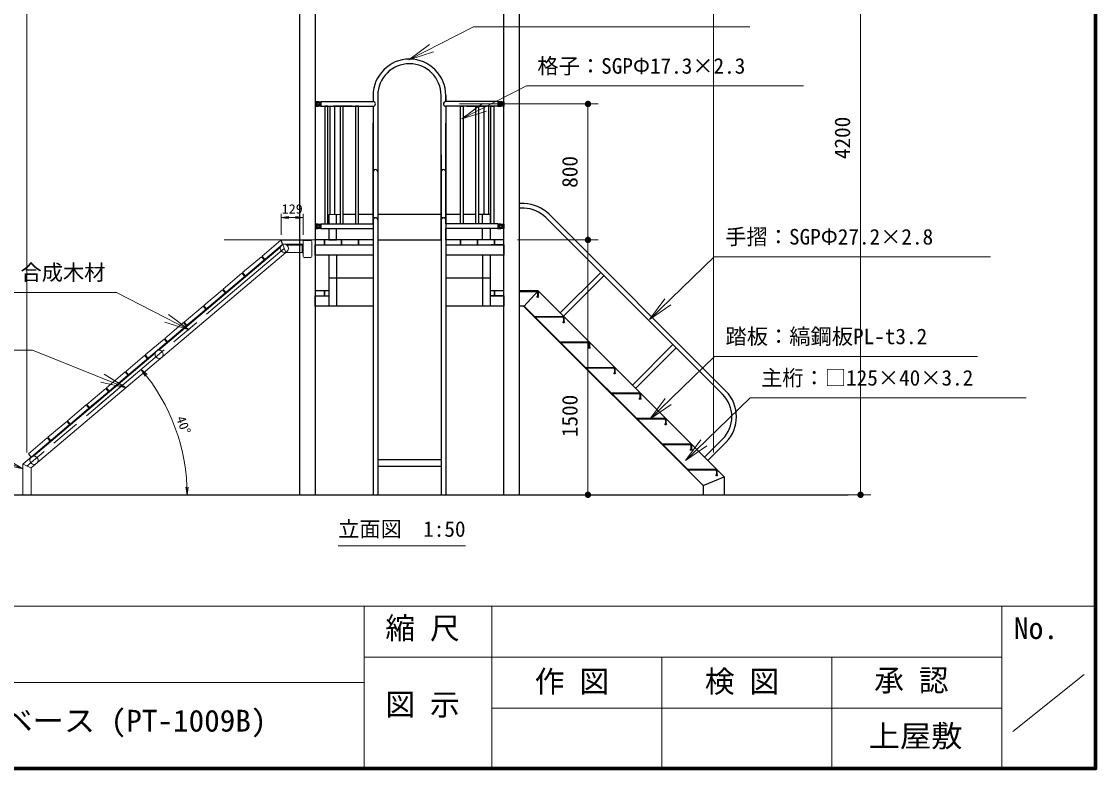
# Model space of a CAD drawing. Units: millimetres at full size, sheet at 1:50, with parts at other scales. Extents: x 750 to 20250, y 750 to 14100.
# Drawn here: x 13932 to 20250, y 750 to 5146 of the extents above; entities that cross this region are included whole.
import ezdxf
from ezdxf.enums import TextEntityAlignment as Align

# ---------------------------------------------------------------- set-up
doc = ezdxf.new("R2010")
doc.units = ezdxf.units.MM
doc.header["$LTSCALE"] = 50
doc.linetypes.add('CHAIN', pattern=[18.5, 12, -1.5, 3.5, -1.5])
doc.layers.add('D-BGD-TXT', color=7, linetype='Continuous')
for name, color, linetype, lineweight in [('D-BMK', 2, 'CHAIN', 13), ('D-STR', 1, 'Continuous', 13), ('D-STR-DIM', 7, 'Continuous', 13), ('D-STR-DIM\u3000寸法線、寸法値', 7, 'Continuous', 13), ('D-STR-HTXT\u3000旗上げ', 7, 'Continuous', 13), ('D-STR-TXT\u3000文字列', 7, 'Continuous', 13), ('D-STR\u3000構造物外形線', 1, 'Continuous', 25), ('D-TTL', 7, 'Continuous', 70), ('D-TTL-FRAM', 7, 'Continuous', 13), ('D-TTL-TXT', 7, 'Continuous', 13)]:
    doc.layers.add(name, color=color, linetype=linetype, lineweight=lineweight)
doc.styles.add('ＭＳ ゴシック', font='')
doc.styles.get('ＭＳ ゴシック').set_extended_font_data('MS Gothic')

# ---------------------------------------------------------------- blocks, each defined once
blk = doc.blocks.new('filled_dot')
at = {"color": 0, "linetype": 'Continuous', "lineweight": -2, "const_width": 1.25}
blk.add_lwpolyline([(-0.625, 0, 1), (0.625, 0, 1)], format="xyb", close=True, dxfattribs=at)
blk = doc.blocks.new('open_arrow')
at = {"color": 0, "linetype": 'Continuous', "lineweight": -2}
blk.add_lwpolyline([(7.5, 1.25), (0, 0), (7.5, -1.25)], dxfattribs=at)

msp = doc.modelspace()

# ---------------------------------------------------------------- linework, layer by layer
at = {"layer": 'D-BMK'}
for p, q in [((15708.98, 3860.65), (15124.23, 3860.65)), ((15478.28, 3810.65), (13964.45, 2529.95))]:
    msp.add_line(p, q, dxfattribs=at)
at = {"layer": 'D-STR'}
for p, q in [((15739.45, 4010.65), (15807.6, 4010.65)), ((15467.37, 3833.36), (15458.01, 3859.1)), ((15487.11, 3786.35), (15460.36, 3859.95)), ((15633.45, 3856.75), (15595.45, 3856.75)), ((15469.43, 3834.99), (13940.15, 2541.22)), ((15454.74, 3816.67), (14739.29, 3211.4)), ((15454.74, 3816.67), (15451.77, 3820.17)), ((15469.38, 3834.95), (15589.45, 3834.95)), ((15589.45, 3834.95), (15484.92, 3834.95)), ((15492.37, 3830.45), (15492.37, 3834.95)), ((15583.45, 3830.45), (15492.37, 3830.45)), ((15589.45, 3850.75), (15589.45, 3762.75)), ((15639.45, 3762.75), (15639.45, 3850.75)), ((15487.11, 3786.35), (13988.75, 2518.68)), ((15589.45, 3786.35), (15487.11, 3786.35)), ((15595.45, 3756.75), (15633.45, 3756.75)), ((14718.68, 3193.97), (14002.31, 2587.91)), ((14718.68, 3193.97), (14715.78, 3197.4)), ((14739.29, 3211.4), (14736.39, 3214.84)), ((14002.31, 2587.91), (13999.4, 2591.35)), ((13940.15, 2541.22), (13940.15, 2360.65)), ((13940.15, 2541.22), (13988.75, 2518.68)), ((13988.75, 2518.68), (13988.75, 2360.65))]:
    msp.add_line(p, q, dxfattribs=at)
for points in [[(15458.26, 3858.41), (15347.56, 3764.76), (15363.71, 3745.67), (15467.37, 3833.36)], [(15589.45, 3834.95), (15589.45, 3859.95), (15460.36, 3859.95)]]:
    msp.add_lwpolyline(points, dxfattribs=at)
for points in [[(15589.45, 3784.95), (15589.45, 3834.95), (15583.45, 3834.95), (15583.45, 3784.95)], [(15359.95, 3742.37), (15343.81, 3761.46), (15233.11, 3667.81), (15249.25, 3648.72)], [(15245.44, 3645.49), (15229.29, 3664.58), (15118.59, 3570.93), (15134.74, 3551.84)], [(15130.92, 3548.61), (15114.77, 3567.7), (15004.07, 3474.05), (15020.22, 3454.96)], [(15016.4, 3451.73), (15000.26, 3470.82), (14889.56, 3377.17), (14905.7, 3358.08)], [(14901.89, 3354.85), (14885.74, 3373.94), (14775.04, 3280.28), (14791.19, 3261.2)], [(14787.37, 3257.97), (14771.22, 3277.06), (14660.52, 3183.4), (14676.67, 3164.32)], [(14672.85, 3161.09), (14656.71, 3180.17), (14546.01, 3086.52), (14562.15, 3067.44)], [(14558.34, 3064.21), (14542.19, 3083.29), (14431.49, 2989.64), (14447.64, 2970.56)], [(14443.82, 2967.33), (14427.67, 2986.41), (14316.97, 2892.76), (14333.12, 2873.67)], [(14329.3, 2870.44), (14313.16, 2889.53), (14202.46, 2795.88), (14218.6, 2776.79)], [(14214.79, 2773.56), (14198.64, 2792.65), (14087.94, 2699), (14104.09, 2679.91)], [(14100.27, 2676.68), (14084.12, 2695.77), (13973.42, 2602.12), (13989.57, 2583.03)]]:
    msp.add_lwpolyline(points, close=True, dxfattribs=at)
for centre in [(15478.28, 3810.65), (14742.04, 3187.26), (14005.8, 2563.86)]:
    msp.add_circle(centre, 24.3, dxfattribs=at)
for centre, start, end in [((15595.45, 3850.75), 90, 180), ((15633.45, 3850.75), 0, 90), ((15595.45, 3762.75), 180, 270), ((15633.45, 3762.75), 270, 0)]:
    msp.add_arc(centre, 6, start, end, dxfattribs=at)
at = {"layer": 'D-STR-DIM'}
for p, q in [((15460.36, 3889.95), (15460.36, 4014.22)), ((15589.45, 3991.72), (15460.36, 3991.72)), ((15589.45, 3889.95), (15589.45, 4014.22)), ((14387.63, 2887.96), (14653.7, 3113.05)), ((14653.42, 2359.95), (14929.53, 2359.95))]:
    msp.add_line(p, q, dxfattribs=at)
msp.add_arc((13763.5, 2359.95), 1143.52, 0, 40.2312, dxfattribs=at)
at = {"layer": 'D-STR-DIM\u3000寸法線、寸法値'}
for p, q in [((18003.64, 2609.04), (18003.64, 7172.36)), ((13964.45, 2609.95), (13964.45, 6923.37)), ((18003.64, 2609.04), (18003.64, 6923.37)), ((18867.78, 6560.65), (18867.78, 2360.65)), ((16508.05, 4660.65), (17324.42, 4660.65)), ((17264.42, 3860.65), (17264.42, 4660.65)), ((16849.9, 3860.65), (17324.42, 3860.65)), ((16849.9, 3860.65), (17324.42, 3860.65)), ((17264.42, 2360.65), (17264.42, 3860.65)), ((16849.9, 2360.65), (17324.42, 2360.65)), ((18521.65, 2360.65), (18927.78, 2360.65))]:
    msp.add_line(p, q, dxfattribs=at)
at = {"layer": 'D-STR-HTXT\u3000旗上げ'}
for points in [[(16210.25, 4920.93), (16590.84, 5115), (16610.84, 5115), (18216.17, 5115), (17413.51, 5115)], [(16521.88, 4572.55), (16902.47, 4766.62), (16922.47, 4766.62), (18531.61, 4766.62), (17727.04, 4766.62)], [(17626.85, 3392.1), (18007.45, 3761.3), (18027.45, 3761.3), (19632.78, 3761.3), (18830.11, 3761.3)], [(14919.46, 3330.68), (14490.74, 3551.59), (14470.74, 3551.59), (13378.9, 3551.59), (13300.69, 3551.59)], [(14548.56, 2990.89), (13996.34, 3211.79), (13976.34, 3211.79), (12374.18, 3211.79), (13175.26, 3211.79)], [(17628.63, 2805.96), (18009.23, 3175.15), (18029.23, 3175.15), (19555.24, 3175.15), (18792.23, 3175.15)], [(17837.87, 2562.2), (18218.46, 2931.4), (18238.46, 2931.4), (19841.25, 2931.4), (19039.86, 2931.4)], [(13940.15, 2513.4), (13387.93, 2734.31), (13367.93, 2734.31), (11595.72, 2734.31), (12481.83, 2734.31)]]:
    msp.add_lwpolyline(points, dxfattribs=at)
at = {"layer": 'D-STR-TXT\u3000文字列'}
msp.add_line((15795.07, 2061.09), (16545.07, 2061.09), dxfattribs=at)
at = {"layer": 'D-STR\u3000構造物外形線'}
for p, q in [((15659, 5726.15), (15659, 2360.65)), ((16769.9, 2360.65), (16769.9, 5726.15)), ((16000.85, 4710.75), (16000.85, 4674.25)), ((16028.05, 4710.65), (16028.05, 3860.65)), ((16400.85, 3860.65), (16400.85, 4710.65)), ((16428.05, 4674.25), (16428.05, 4710.75)), ((16428.05, 4710.75), (16428.05, 4674.25)), ((15671.59, 4669.15), (15666.68, 4660.65)), ((15666.68, 4660.65), (15671.59, 4652.15)), ((15681.41, 4669.15), (15671.59, 4669.15)), ((15671.59, 4652.15), (15681.41, 4652.15)), ((15686.31, 4660.65), (15681.41, 4669.15)), ((15681.41, 4652.15), (15686.31, 4660.65)), ((15694, 4674.25), (16000.85, 4674.25)), ((15694, 4674.25), (15694, 4647.05)), ((15694, 4647.05), (16000.85, 4647.05)), ((15748.35, 4010.65), (15748.35, 4647.05)), ((15876.97, 4647.05), (15766.97, 4647.05)), ((15775.55, 4010.65), (15775.55, 4647.05)), ((16000.85, 4647.05), (16000.85, 3954.25)), ((16734.9, 4674.25), (16428.05, 4674.25)), ((16428.05, 4647.05), (16428.05, 3954.25)), ((16734.9, 4647.05), (16428.05, 4647.05)), ((16551.92, 4647.05), (16661.92, 4647.05)), ((16653.35, 4010.65), (16653.35, 4647.05)), ((16680.55, 4010.65), (16680.55, 4647.05)), ((16734.9, 4647.05), (16728.28, 4647.05)), ((16734.9, 4674.25), (16734.9, 4647.05)), ((16742.58, 4660.65), (16747.49, 4669.15)), ((16747.49, 4652.15), (16742.58, 4660.65)), ((16747.49, 4669.15), (16757.31, 4669.15)), ((16757.31, 4652.15), (16747.49, 4652.15)), ((16757.31, 4669.15), (16762.21, 4660.65)), ((16762.21, 4660.65), (16757.31, 4652.15)), ((16000.85, 3954.25), (16000.85, 4547.05)), ((16428.05, 3954.25), (16428.05, 4547.05)), ((16000.85, 4360.46), (16000.85, 2360.65)), ((16028.05, 4360.46), (16028.05, 2360.65)), ((16400.85, 4360.46), (16400.85, 2360.65)), ((16428.05, 4360.46), (16428.05, 2360.65)), ((16889, 4074.04), (16859, 4074.04)), ((16889, 4046.83), (16859, 4046.83)), ((15739.45, 4010.65), (15739.45, 3955.18)), ((15784.45, 3954.25), (15784.45, 4010.65)), ((15897.6, 4010.65), (15824.9, 4010.65)), ((16000.85, 4010.65), (15914.9, 4010.65)), ((16400.85, 4010.65), (16028.05, 4010.65)), ((16514, 4010.65), (16428.05, 4010.65)), ((16604, 4010.65), (16531.3, 4010.65)), ((16689.45, 4010.65), (16621.3, 4010.65)), ((16644.45, 3954.25), (16644.45, 4010.65)), ((16689.45, 4010.65), (16689.45, 3955.18)), ((17016.12, 3992.3), (18056.34, 2952.07)), ((17035.35, 4011.53), (18075.58, 2971.31)), ((15671.59, 3949.15), (15666.68, 3940.65)), ((15666.68, 3940.65), (15671.59, 3932.15)), ((15681.41, 3949.15), (15671.59, 3949.15)), ((15671.59, 3932.15), (15681.41, 3932.15)), ((15686.31, 3940.65), (15681.41, 3949.15)), ((15681.41, 3932.15), (15686.31, 3940.65)), ((15694, 3954.25), (16000.85, 3954.25)), ((15694, 3954.25), (15694, 3927.05)), ((15694, 3927.05), (16000.85, 3927.05)), ((16000.85, 3927.05), (16000.85, 3860.65)), ((16734.9, 3954.25), (16428.05, 3954.25)), ((16428.05, 3860.65), (16428.05, 3927.05)), ((16734.9, 3927.05), (16428.05, 3927.05)), ((16734.9, 3927.05), (16728.28, 3927.05)), ((16734.9, 3954.25), (16734.9, 3927.05)), ((16742.58, 3940.65), (16747.49, 3949.15)), ((16747.49, 3932.15), (16742.58, 3940.65)), ((16747.49, 3949.15), (16757.31, 3949.15)), ((16757.31, 3932.15), (16747.49, 3932.15)), ((16757.31, 3949.15), (16762.21, 3940.65)), ((16762.21, 3940.65), (16757.31, 3932.15)), ((16028.05, 3860.65), (16400.85, 3860.65)), ((16714.45, 3860.65), (16614.45, 3860.65)), ((16614.45, 3860.65), (16614.45, 3830.65)), ((16714.45, 3830.65), (16714.45, 3860.65)), ((15659, 3830.65), (15734.45, 3830.65)), ((16614.45, 3830.65), (16714.45, 3830.65)), ((16769.9, 3830.65), (16694.45, 3830.65)), ((15739.45, 3770.65), (15739.45, 3470.65)), ((15784.45, 3770.65), (15784.45, 3470.65)), ((16644.45, 3770.65), (16644.45, 3470.65)), ((16689.45, 3770.65), (16689.45, 3470.65)), ((17339.27, 3668.44), (17101.75, 3430.93)), ((16000.85, 3636.08), (15739.45, 3636.08)), ((16689.45, 3636.08), (16428.05, 3636.08)), ((17358.5, 3649.21), (17120.98, 3411.69)), ((16972.03, 3560.65), (16859, 3560.65)), ((16859, 3557.45), (16960.83, 3557.45)), ((16972.03, 3560.65), (16887.61, 3468.29)), ((16889, 3560.65), (16960.87, 3560.65)), ((16889, 3560.65), (16960.87, 3560.65)), ((16967.63, 3550.65), (16967.63, 3530.65)), ((16970.83, 3550.65), (16970.83, 3530.65)), ((16972.03, 3560.65), (18066.14, 2466.54)), ((15659, 3530.65), (15734.45, 3530.65)), ((16769.9, 3530.65), (16694.45, 3530.65)), ((16970.83, 3530.65), (16967.63, 3530.65)), ((16970.83, 3530.65), (16967.63, 3530.65)), ((16889.77, 3470.65), (16859, 3470.65)), ((16887.61, 3468.29), (17941.14, 2414.76)), ((16889.77, 3470.65), (17852.97, 2507.45)), ((16952.97, 3410.65), (17113.02, 3410.65)), ((16952.97, 3407.45), (16952.97, 3410.65)), ((16952.97, 3407.45), (16952.97, 3410.65)), ((16952.97, 3407.45), (17113.01, 3407.45)), ((17119.77, 3400.65), (17119.77, 3380.65)), ((17122.97, 3380.65), (17119.77, 3380.65)), ((17122.97, 3400.65), (17122.97, 3380.65)), ((17102.97, 3260.65), (17263.02, 3260.65)), ((17102.97, 3257.45), (17102.97, 3260.65)), ((17102.97, 3257.45), (17102.97, 3260.65)), ((17102.97, 3257.45), (17263.01, 3257.45)), ((17269.77, 3250.65), (17269.77, 3230.65)), ((17272.97, 3230.65), (17269.77, 3230.65)), ((17272.97, 3250.65), (17272.97, 3230.65)), ((17763.53, 3244.18), (17526.01, 3006.66)), ((17782.76, 3224.95), (17545.25, 2987.43)), ((17252.97, 3110.65), (17413.02, 3110.65)), ((17252.97, 3107.45), (17252.97, 3110.65)), ((17252.97, 3107.45), (17252.97, 3110.65)), ((17252.97, 3107.45), (17413.01, 3107.45)), ((17419.77, 3100.65), (17419.77, 3080.65)), ((17422.97, 3100.65), (17422.97, 3080.65)), ((17422.97, 3080.65), (17419.77, 3080.65)), ((17402.97, 2960.65), (17563.02, 2960.65)), ((17402.97, 2957.45), (17402.97, 2960.65)), ((17402.97, 2957.45), (17402.97, 2960.65)), ((17402.97, 2957.45), (17563.01, 2957.45)), ((17569.77, 2950.65), (17569.77, 2930.65)), ((17572.97, 2930.65), (17569.77, 2930.65)), ((17572.97, 2950.65), (17572.97, 2930.65)), ((17552.97, 2810.65), (17713.02, 2810.65)), ((17552.97, 2807.45), (17552.97, 2810.65)), ((17552.97, 2807.45), (17552.97, 2810.65)), ((17552.97, 2807.45), (17713.01, 2807.45)), ((17719.77, 2800.65), (17719.77, 2780.65)), ((17722.97, 2780.65), (17719.77, 2780.65)), ((17722.97, 2800.65), (17722.97, 2780.65)), ((17702.97, 2660.65), (17863.02, 2660.65)), ((17702.97, 2657.45), (17702.97, 2660.65)), ((17702.97, 2657.45), (17702.97, 2660.65)), ((17702.97, 2657.45), (17863.01, 2657.45)), ((18056.34, 2688.46), (17950.28, 2582.4)), ((18075.58, 2669.23), (17969.51, 2563.17)), ((17869.77, 2650.65), (17869.77, 2630.65)), ((17872.97, 2630.65), (17869.77, 2630.65)), ((17872.97, 2650.65), (17872.97, 2630.65)), ((16400.85, 2565.51), (16028.05, 2565.51)), ((16400.85, 2527.87), (16028.05, 2527.87)), ((17852.97, 2507.45), (17848.45, 2507.45)), ((17852.97, 2510.65), (18013.02, 2510.65)), ((17852.97, 2507.45), (17852.97, 2510.65)), ((17852.97, 2507.45), (17852.97, 2510.65)), ((17852.97, 2507.45), (18013.01, 2507.45)), ((17941.14, 2414.76), (18066.14, 2466.54)), ((18019.77, 2500.65), (18019.77, 2480.65)), ((18022.97, 2480.65), (18019.77, 2480.65)), ((18022.97, 2500.65), (18022.97, 2480.65)), ((18066.14, 2466.54), (18066.14, 2360.65)), ((17941.14, 2414.76), (17941.14, 2360.65)), ((12854.27, 2360.65), (18794.41, 2360.65))]:
    msp.add_line(p, q, dxfattribs=at)
for points in [[(15569.9, 2360.65), (15569.9, 5756.15), (16859, 5756.15), (16859, 2360.65)], [(15676.5, 4673.15), (15659, 4673.15), (15659, 4648.15), (15676.5, 4648.15)], [(15676.5, 4673.15), (15694, 4673.15), (15694, 4648.15), (15676.5, 4648.15)], [(16752.4, 4673.15), (16734.9, 4673.15), (16734.9, 4648.15), (16752.4, 4648.15)], [(16752.4, 4673.15), (16769.9, 4673.15), (16769.9, 4648.15), (16752.4, 4648.15)], [(15676.5, 3953.15), (15659, 3953.15), (15659, 3928.15), (15676.5, 3928.15)], [(15676.5, 3953.15), (15694, 3953.15), (15694, 3928.15), (15676.5, 3928.15)], [(15739.45, 3927.49), (15739.45, 3860.65), (15784.45, 3860.65), (15784.45, 3927.05)], [(16689.45, 3927.05), (16689.45, 3860.65), (16644.45, 3860.65), (16644.45, 3927.05)], [(16752.4, 3953.15), (16734.9, 3953.15), (16734.9, 3928.15), (16752.4, 3928.15)], [(16752.4, 3953.15), (16769.9, 3953.15), (16769.9, 3928.15), (16752.4, 3928.15)], [(15659, 3830.65), (15714.45, 3830.65), (15714.45, 3860.65), (15659, 3860.65)], [(16000.85, 3860.65), (15914.45, 3860.65), (15914.45, 3830.65), (16000.85, 3830.65)], [(16428.05, 3830.65), (16514.45, 3830.65), (16514.45, 3860.65), (16428.05, 3860.65)], [(16769.9, 3860.65), (16714.45, 3860.65), (16714.45, 3830.65), (16769.9, 3830.65)], [(16000.85, 3770.65), (15659, 3770.65), (15659, 3830.65), (16000.85, 3830.65)], [(16428.05, 3830.65), (16769.9, 3830.65), (16769.9, 3770.65), (16428.05, 3770.65)], [(15659, 3530.65), (15714.45, 3530.65), (15714.45, 3560.65), (15659, 3560.65)], [(15739.45, 3560.65), (15714.45, 3560.65), (15714.45, 3530.65), (15739.45, 3530.65)], [(16689.45, 3530.65), (16714.45, 3530.65), (16714.45, 3560.65), (16689.45, 3560.65)], [(16769.9, 3560.65), (16714.45, 3560.65), (16714.45, 3530.65), (16769.9, 3530.65)], [(16000.85, 3470.65), (15659, 3470.65), (15659, 3530.65), (15739.45, 3530.65)], [(16689.45, 3530.65), (16769.9, 3530.65), (16769.9, 3470.65), (16428.05, 3470.65)]]:
    msp.add_lwpolyline(points, dxfattribs=at)
for points in [[(15734.9, 4647.05), (15717.6, 4647.05), (15717.6, 3954.25), (15734.9, 3954.25)], [(15824.9, 4647.05), (15807.6, 4647.05), (15807.6, 3954.25), (15824.9, 3954.25)], [(15914.9, 4647.05), (15897.6, 4647.05), (15897.6, 3954.25), (15914.9, 3954.25)], [(16514, 4647.05), (16531.3, 4647.05), (16531.3, 3954.25), (16514, 3954.25)], [(16604, 4647.05), (16621.3, 4647.05), (16621.3, 3954.25), (16604, 3954.25)], [(16694, 4647.05), (16711.3, 4647.05), (16711.3, 3954.25), (16694, 3954.25)], [(15714.45, 3830.65), (15814.45, 3830.65), (15814.45, 3860.65), (15714.45, 3860.65)], [(15814.45, 3830.65), (15914.45, 3830.65), (15914.45, 3860.65), (15814.45, 3860.65)], [(16514.45, 3830.65), (16614.45, 3830.65), (16614.45, 3860.65), (16514.45, 3860.65)]]:
    msp.add_lwpolyline(points, close=True, dxfattribs=at)
for centre, radius in [((15676.5, 4660.65), 7.65), ((16752.4, 4660.65), 7.65), ((15676.5, 3940.65), 7.65), ((16752.4, 3940.65), 7.65), ((16969.23, 3526.15), 4.5), ((17121.37, 3376.15), 4.5), ((17271.37, 3226.15), 4.5), ((17421.37, 3076.15), 4.5), ((17571.37, 2926.15), 4.5), ((17721.37, 2776.15), 4.5), ((17871.37, 2626.15), 4.5), ((18021.37, 2476.15), 4.5)]:
    msp.add_circle(centre, radius, dxfattribs=at)
for centre, radius, start, end in [((16214.45, 4710.65), 213.6, 0, 180), ((16214.45, 4710.65), 186.4, 0, 180), ((15676.5, 4660.65), 12.5, 90, 270), ((15676.5, 4660.65), 12.5, 270, 90), ((16000.85, 4660.65), 13.6, 270, 90), ((16000.85, 4660.65), 13.6, 270, 90), ((16428.05, 4660.65), 13.6, 90, 270), ((16428.05, 4660.65), 13.6, 90, 270), ((16752.4, 4660.65), 12.5, 90, 270), ((16752.4, 4660.65), 12.5, 270, 90), ((16014.45, 4260.65), 13.6, 359.84514, 180.15486), ((16414.45, 4260.65), 13.6, 359.84514, 180.15486), ((16884.31, 3860.49), 213.6, 45, 88.74333), ((16884.31, 3860.49), 186.4, 45, 88.55992), ((16014.45, 3977.76), 13.6, 359.84514, 180.15486), ((16414.45, 3977.76), 13.6, 359.84514, 180.15486), ((15676.5, 3940.65), 12.5, 90, 270), ((15676.5, 3940.65), 12.5, 270, 90), ((16752.4, 3940.65), 12.5, 90, 270), ((16752.4, 3940.65), 12.5, 270, 90), ((16960.83, 3550.65), 10, 0, 90), ((16960.83, 3550.65), 6.8, 0, 90), ((17112.98, 3400.65), 10, 0, 90), ((17112.98, 3400.65), 6.8, 0, 90), ((17262.98, 3250.65), 10, 0, 90), ((17262.98, 3250.65), 6.8, 0, 90), ((17412.98, 3100.65), 10, 0, 90), ((17412.98, 3100.65), 6.8, 0, 90), ((17924.54, 2820.27), 213.6, 315, 45), ((17562.98, 2950.65), 10, 0, 90), ((17562.98, 2950.65), 6.8, 0, 90), ((17924.54, 2820.27), 186.4, 315, 45), ((17712.98, 2800.65), 10, 0, 90), ((17712.98, 2800.65), 6.8, 0, 90), ((17862.98, 2650.65), 10, 0, 90), ((17862.98, 2650.65), 6.8, 0, 90), ((18012.98, 2500.65), 10, 0, 90), ((18012.98, 2500.65), 6.8, 0, 90)]:
    msp.add_arc(centre, radius, start, end, dxfattribs=at)
at = {"layer": 'D-TTL'}
msp.add_lwpolyline([(750, 750), (750, 14100), (20250, 14100), (20250, 750)], close=True, dxfattribs=at)
at = {"layer": 'D-TTL-FRAM'}
for p, q in [((750, 1706.1), (20250, 1706.1)), ((15948.06, 1706.1), (15948.06, 750)), ((16698.06, 1706.1), (16698.06, 750)), ((19698.06, 1706.1), (19698.06, 750)), ((16698.06, 1406.1), (15948.06, 1406.1)), ((16698.06, 1406.1), (19698.06, 1406.1)), ((17698.06, 750), (17698.06, 1406.1)), ((18698.06, 1406.1), (18698.06, 750)), ((19763.32, 967.35), (20183.32, 1303.35)), ((15948.06, 1256.1), (11698.06, 1256.1)), ((19698.06, 1106.1), (16698.06, 1106.1))]:
    msp.add_line(p, q, dxfattribs=at)

# ---------------------------------------------------------------- block references
at = {"layer": 'D-STR-DIM', "xscale": 6, "yscale": 6}
msp.add_blockref('open_arrow', (15460.36, 3991.72), dxfattribs=at)
for p, rotation in [((15589.45, 3991.72), 180), ((14636.52, 3098.52), 309.1), ((14907.03, 2359.95), 91.1)]:
    msp.add_blockref('open_arrow', p, dxfattribs=dict(at, rotation=rotation))
at = {"layer": 'D-STR-DIM\u3000寸法線、寸法値', "xscale": 15, "yscale": 15}
for p, rotation in [((17264.42, 4660.65), 270), ((17264.42, 3860.65), 270), ((17264.42, 3860.65), 90), ((17264.42, 2360.65), 90), ((18867.78, 2360.65), 90)]:
    msp.add_blockref('filled_dot', p, dxfattribs=dict(at, rotation=rotation))
at = {"layer": 'D-STR-HTXT\u3000旗上げ', "xscale": 20, "yscale": 20}
for p, rotation in [((16210.25, 4920.93), 27), ((16521.88, 4572.55), 27), ((17626.85, 3392.1), 44.1), ((14919.46, 3330.68), 152.7), ((14548.56, 2990.89), 158.2), ((17628.63, 2805.96), 44.1), ((17837.87, 2562.2), 44.1), ((13940.15, 2513.4), 158.2)]:
    msp.add_blockref('open_arrow', p, dxfattribs=dict(at, rotation=rotation))

# ---------------------------------------------------------------- texts
at = {"layer": 'D-BGD-TXT', "style": 'ＭＳ ゴシック', "width": 1.05}
for s, p in [('プレイベース (PT-1009B)', (13262.9, 928.69)), ('上屋敷', (18915.73, 838.63))]:
    msp.add_text(s, height=128.3, dxfattribs=at).set_placement(p, align=Align.BOTTOM_LEFT)
at = {"layer": 'D-STR-DIM', "style": 'ＭＳ ゴシック', "width": 1.1}
msp.add_text('129', height=54.99, dxfattribs=at).set_placement((15524.91, 3999.22), align=Align.BOTTOM_CENTER)
at = {"layer": 'D-STR-DIM', "style": 'ＭＳ ゴシック', "width": 1.05}
msp.add_text('40°', height=54.99, rotation=290.116, dxfattribs=at).set_placement((14844.31, 2755.8), align=Align.BOTTOM_CENTER)
at = {"layer": 'D-STR-DIM\u3000寸法線、寸法値', "style": 'ＭＳ ゴシック'}
for s, p in [('4200', (18760.89, 4460.65)), ('800', (17157.54, 4260.65)), ('1500', (17157.54, 2824.65))]:
    msp.add_text(s, height=91.64, rotation=90, dxfattribs=at).set_placement(p, align=Align.MIDDLE_CENTER)
at = {"layer": 'D-STR-HTXT\u3000旗上げ', "style": 'ＭＳ ゴシック'}
for s, p in [('格子：SGPΦ17.3×2.3', (16966.86, 4811.01)), ('手摺：SGPΦ27.2×2.8', (18071.84, 3805.69)), ('踏板：縞鋼板PL-t3.2', (18073.61, 3219.54))]:
    msp.add_text(s, height=91.64, dxfattribs=at).set_placement(p, align=Align.BOTTOM_LEFT)
msp.add_text('板材：合成木材', height=91.64, dxfattribs=at).set_placement((14426.36, 3595.97), align=Align.BOTTOM_RIGHT)
at = {"layer": 'D-STR-TXT\u3000文字列', "style": 'ＭＳ ゴシック'}
for s, p in [('主桁：□125×40×3.2', (18282.85, 2975.79)), ('立面図\u30001:50', (15795.07, 2086.09))]:
    msp.add_text(s, height=91.64, dxfattribs=at).set_placement(p, align=Align.BOTTOM_LEFT)
at = {"layer": 'D-TTL-TXT', "style": 'ＭＳ ゴシック'}
for s, p in [('縮 尺', (16072.83, 1473.28)), ('No.', (19769.09, 1473.28)), ('作 図', (16951.54, 1159.45)), ('検 図', (17952.26, 1159.45)), ('承 認', (18947.83, 1166.95)), ('図 示', (16072.83, 1024.36))]:
    msp.add_text(s, height=128.3, dxfattribs=at).set_placement(p, align=Align.BOTTOM_LEFT)

doc.saveas('drawing.dxf')
